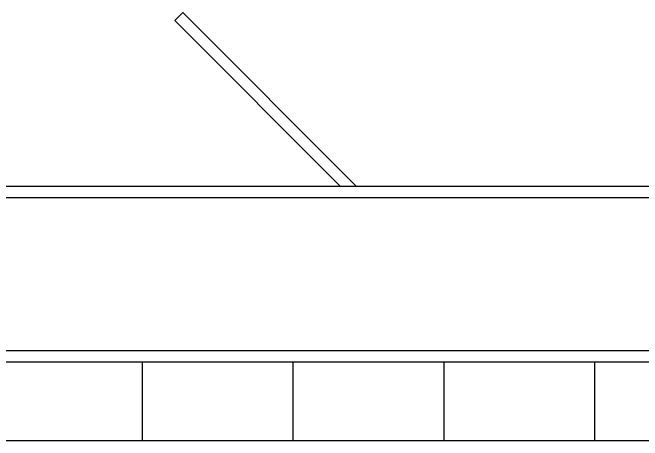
# Model space of a CAD drawing. Extents: x 3792242 to 5145247, y -1546315 to -1031918.
# Drawn here: x 4209367 to 4211037, y -1493650 to -1492516 of the extents above; entities that cross this region are included whole.
import ezdxf

# ---------------------------------------------------------------- set-up
doc = ezdxf.new("R2010")
doc.units = 0
doc.header["$MEASUREMENT"] = 0
doc.layers.add('TENKÁ', color=7, linetype='CONTINUOUS')
doc.layers.add('ZZ-elektro', color=221, linetype='CONTINUOUS')

msp = doc.modelspace()

# ---------------------------------------------------------------- linework, layer by layer
at = {"layer": 'TENKÁ'}
for p, q in [((4158161.276, -1492975.641), (4217791.276, -1492975.641)), ((4158161.276, -1493005.641), (4217791.276, -1493005.641))]:
    msp.add_line(p, q, dxfattribs=at)
at = {"layer": 'TENKÁ', "color": 8}
for p, q in [((4172111.276, -1493411.477), (4217530.357, -1493411.477)), ((4172111.276, -1493441.477), (4217541.276, -1493441.477)), ((4209711.276, -1493649.641), (4209711.276, -1493441.477)), ((4210111.276, -1493649.641), (4210111.276, -1493441.477)), ((4210511.276, -1493649.641), (4210511.276, -1493441.477)), ((4210911.276, -1493649.641), (4210911.276, -1493441.477)), ((4172111.276, -1493649.641), (4217541.276, -1493649.641))]:
    msp.add_line(p, q, dxfattribs=at)
at = {"layer": 'ZZ-elektro', "color": 253, "lineweight": 30, "ltscale": 10}
for p, q in [((4209818.407, -1492515.641), (4209797.194, -1492536.855)), ((4209818.407, -1492515.641), (4210278.407, -1492975.641)), ((4209797.194, -1492536.855), (4210235.981, -1492975.641))]:
    msp.add_line(p, q, dxfattribs=at)

doc.saveas('drawing.dxf')
